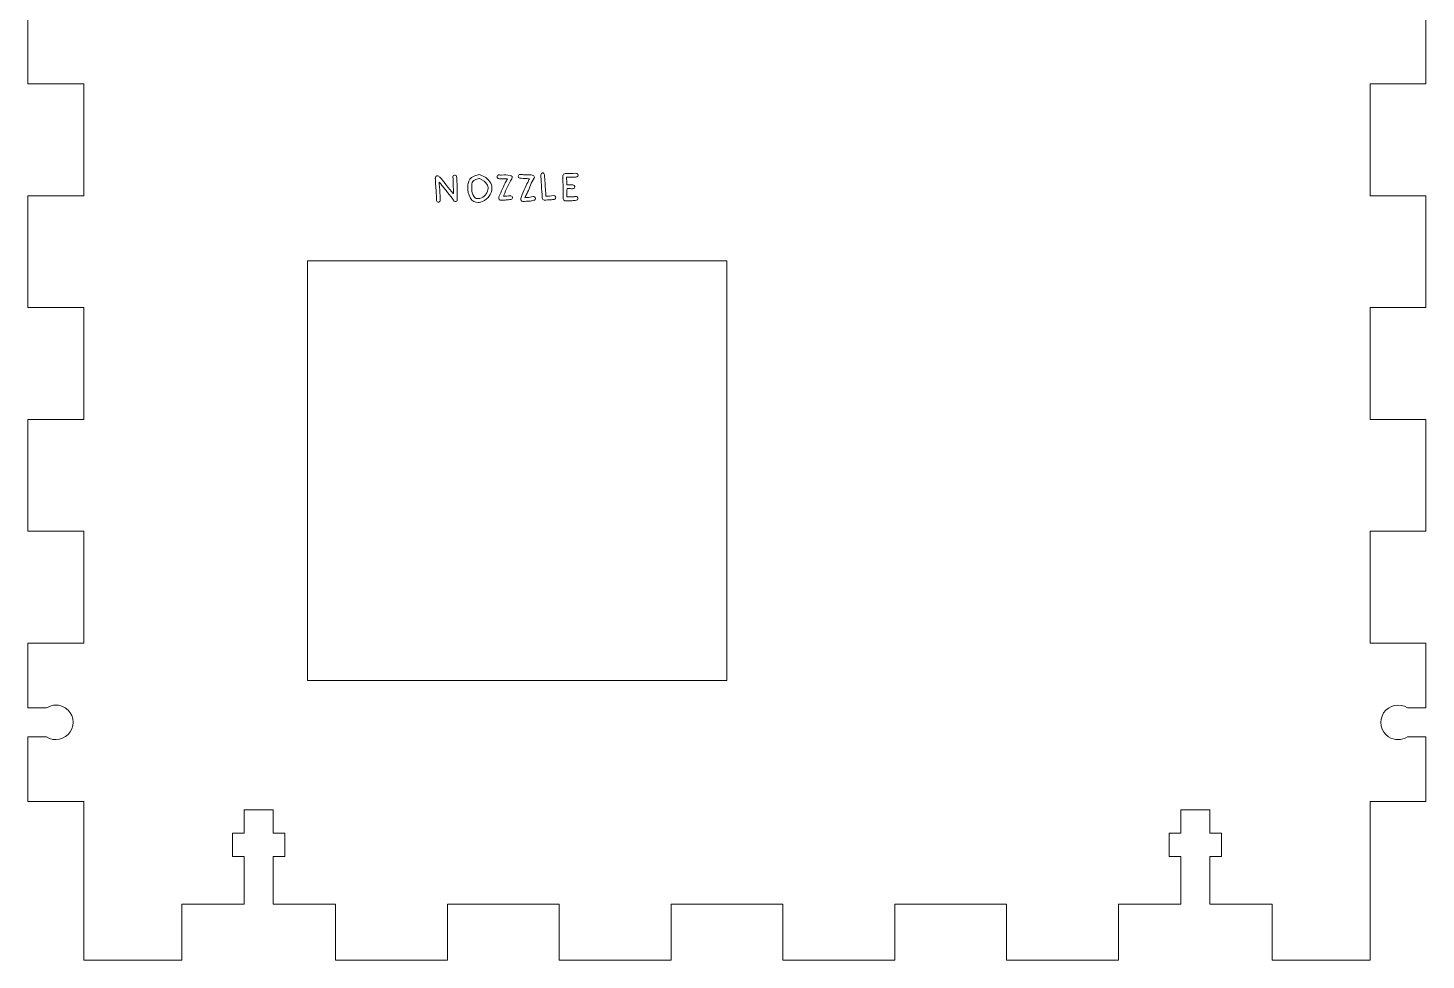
# Model space of a CAD drawing. Header units: inches. Extents: x 30 to 180, y 56 to 256.
# Drawn here: x 30.3 to 180.3, y 56 to 156 of the extents above; entities that cross this region are included whole.
import ezdxf

# ---------------------------------------------------------------- set-up
doc = ezdxf.new("R2010")
doc.units = ezdxf.units.IN
doc.header["$MEASUREMENT"] = 0

# ---------------------------------------------------------------- blocks, each defined once
blk = doc.blocks.new('block 49')
at = {"color": 7, "lineweight": 15, "true_color": 0xffffff}
blk.add_open_spline([(74.64, 139.21), (74.87, 138.91), (75.1, 138.61), (75.34, 138.32)], degree=3, dxfattribs=at)
blk = doc.blocks.new('block 50')
at = {"color": 7, "lineweight": 15, "true_color": 0xffffff}
blk.add_open_spline([(75.34, 138.32), (75.55, 138.05), (75.79, 137.81), (75.95, 137.51)], degree=3, dxfattribs=at)
blk = doc.blocks.new('block 51')
at = {"color": 7, "lineweight": 15, "true_color": 0xffffff}
blk.add_open_spline([(75.95, 137.51), (75.97, 137.47), (76, 137.43), (76.04, 137.41)], degree=3, dxfattribs=at)
blk = doc.blocks.new('block 52')
at = {"color": 7, "lineweight": 15, "true_color": 0xffffff}
blk.add_open_spline([(76.04, 137.41), (76.16, 137.32), (76.31, 137.37), (76.35, 137.52)], degree=3, dxfattribs=at)
blk = doc.blocks.new('block 53')
at = {"color": 7, "lineweight": 15, "true_color": 0xffffff}
blk.add_open_spline([(76.35, 137.52), (76.36, 137.56), (76.37, 137.6), (76.37, 137.65)], degree=3, dxfattribs=at)
blk = doc.blocks.new('block 54')
at = {"color": 7, "lineweight": 15, "true_color": 0xffffff}
blk.add_open_spline([(76.37, 137.65), (76.35, 138.36), (76.34, 139.07), (76.33, 139.78)], degree=3, dxfattribs=at)
blk = doc.blocks.new('block 55')
at = {"color": 7, "lineweight": 15, "true_color": 0xffffff}
blk.add_open_spline([(76.33, 139.78), (76.33, 139.86), (76.32, 139.95), (76.3, 140.03)], degree=3, dxfattribs=at)
blk = doc.blocks.new('block 56')
at = {"color": 7, "lineweight": 15, "true_color": 0xffffff}
blk.add_open_spline([(76.3, 140.03), (76.28, 140.16), (76.17, 140.24), (76.06, 140.21), (75.94, 140.19), (75.87, 140.07), (75.9, 139.94)], degree=3, knots=[0, 0, 0, 0, 1, 1, 1, 2, 2, 2, 2], dxfattribs=at)
blk = doc.blocks.new('block 57')
at = {"color": 7, "lineweight": 15, "true_color": 0xffffff}
blk.add_open_spline([(75.9, 139.94), (75.91, 139.87), (75.92, 139.8), (75.93, 139.73)], degree=3, dxfattribs=at)
blk = doc.blocks.new('block 58')
at = {"color": 7, "lineweight": 15, "true_color": 0xffffff}
blk.add_open_spline([(75.93, 139.73), (75.94, 139.26), (75.94, 138.79), (75.95, 138.32), (75.95, 138.29), (75.95, 138.26), (75.96, 138.23)], degree=3, knots=[0, 0, 0, 0, 1, 1, 1, 2, 2, 2, 2], dxfattribs=at)
blk = doc.blocks.new('block 59')
at = {"color": 7, "lineweight": 15, "true_color": 0xffffff}
blk.add_open_spline([(75.96, 138.23), (75.94, 138.24), (75.93, 138.24), (75.93, 138.24)], degree=3, dxfattribs=at)
blk = doc.blocks.new('block 60')
at = {"color": 7, "lineweight": 15, "true_color": 0xffffff}
blk.add_open_spline([(75.93, 138.24), (75.69, 138.53), (75.45, 138.81), (75.22, 139.1)], degree=3, dxfattribs=at)
blk = doc.blocks.new('block 61')
at = {"color": 7, "lineweight": 15, "true_color": 0xffffff}
blk.add_open_spline([(75.22, 139.1), (75.02, 139.35), (74.83, 139.6), (74.63, 139.84)], degree=3, dxfattribs=at)
blk = doc.blocks.new('block 62')
at = {"color": 7, "lineweight": 15, "true_color": 0xffffff}
blk.add_open_spline([(74.63, 139.84), (74.55, 139.93), (74.46, 140.01), (74.37, 140.08)], degree=3, dxfattribs=at)
blk = doc.blocks.new('block 63')
at = {"color": 7, "lineweight": 15, "true_color": 0xffffff}
blk.add_open_spline([(74.37, 140.08), (74.23, 140.19), (74.06, 140.11), (74.02, 139.94)], degree=3, dxfattribs=at)
blk = doc.blocks.new('block 64')
at = {"color": 7, "lineweight": 15, "true_color": 0xffffff}
blk.add_open_spline([(74.02, 139.94), (74.02, 139.91), (74.01, 139.87), (74.01, 139.84)], degree=3, dxfattribs=at)
blk = doc.blocks.new('block 65')
at = {"color": 7, "lineweight": 15, "true_color": 0xffffff}
blk.add_open_spline([(74.01, 139.84), (74.02, 139.63), (74.01, 139.42), (74.03, 139.21)], degree=3, dxfattribs=at)
blk = doc.blocks.new('block 66')
at = {"color": 7, "lineweight": 15, "true_color": 0xffffff}
blk.add_open_spline([(74.03, 139.21), (74.09, 138.68), (74.13, 138.15), (74.13, 137.62), (74.13, 137.57), (74.13, 137.52), (74.14, 137.47)], degree=3, knots=[0, 0, 0, 0, 1, 1, 1, 2, 2, 2, 2], dxfattribs=at)
blk = doc.blocks.new('block 67')
at = {"color": 7, "lineweight": 15, "true_color": 0xffffff}
blk.add_open_spline([(74.14, 137.47), (74.17, 137.36), (74.26, 137.29), (74.37, 137.3)], degree=3, dxfattribs=at)
blk = doc.blocks.new('block 68')
at = {"color": 7, "lineweight": 15, "true_color": 0xffffff}
blk.add_open_spline([(74.37, 137.3), (74.48, 137.32), (74.55, 137.41), (74.54, 137.53)], degree=3, dxfattribs=at)
blk = doc.blocks.new('block 69')
at = {"color": 7, "lineweight": 15, "true_color": 0xffffff}
blk.add_open_spline([(74.54, 137.53), (74.54, 137.6), (74.53, 137.66), (74.53, 137.73)], degree=3, dxfattribs=at)
blk = doc.blocks.new('block 70')
at = {"color": 7, "lineweight": 15, "true_color": 0xffffff}
blk.add_open_spline([(74.53, 137.73), (74.51, 138.12), (74.49, 138.51), (74.46, 138.9)], degree=3, dxfattribs=at)
blk = doc.blocks.new('block 71')
at = {"color": 7, "lineweight": 15, "true_color": 0xffffff}
blk.add_open_spline([(74.46, 138.9), (74.45, 139.08), (74.43, 139.26), (74.42, 139.44)], degree=3, dxfattribs=at)
blk = doc.blocks.new('block 72')
at = {"color": 7, "lineweight": 15, "true_color": 0xffffff}
blk.add_open_spline([(74.42, 139.44), (74.43, 139.45), (74.43, 139.45), (74.44, 139.45)], degree=3, dxfattribs=at)
blk = doc.blocks.new('block 73')
at = {"color": 7, "lineweight": 15, "true_color": 0xffffff}
blk.add_open_spline([(74.44, 139.45), (74.51, 139.37), (74.58, 139.29), (74.64, 139.21)], degree=3, dxfattribs=at)
blk = doc.blocks.new('block 74')
at = {"color": 7, "lineweight": 15, "true_color": 0xffffff}
blk.add_open_spline([(80.06, 138.59), (80.13, 138.85), (80.08, 139.1), (79.95, 139.33)], degree=3, dxfattribs=at)
blk = doc.blocks.new('block 75')
at = {"color": 7, "lineweight": 15, "true_color": 0xffffff}
blk.add_open_spline([(79.95, 139.33), (79.74, 139.74), (79.4, 140), (78.98, 140.17)], degree=3, dxfattribs=at)
blk = doc.blocks.new('block 76')
at = {"color": 7, "lineweight": 15, "true_color": 0xffffff}
blk.add_open_spline([(78.98, 140.17), (78.87, 140.22), (78.75, 140.28), (78.62, 140.24)], degree=3, dxfattribs=at)
blk = doc.blocks.new('block 77')
at = {"color": 7, "lineweight": 15, "true_color": 0xffffff}
blk.add_open_spline([(78.62, 140.24), (78.45, 140.18), (78.28, 140.14), (78.12, 140.07)], degree=3, dxfattribs=at)
blk = doc.blocks.new('block 78')
at = {"color": 7, "lineweight": 15, "true_color": 0xffffff}
blk.add_open_spline([(78.12, 140.07), (77.78, 139.93), (77.59, 139.66), (77.53, 139.3)], degree=3, dxfattribs=at)
blk = doc.blocks.new('block 79')
at = {"color": 7, "lineweight": 15, "true_color": 0xffffff}
blk.add_open_spline([(77.53, 139.3), (77.51, 139.2), (77.5, 139.1), (77.5, 139)], degree=3, dxfattribs=at)
blk = doc.blocks.new('block 80')
at = {"color": 7, "lineweight": 15, "true_color": 0xffffff}
blk.add_open_spline([(77.5, 139), (77.49, 138.56), (77.55, 138.13), (77.78, 137.74)], degree=3, dxfattribs=at)
blk = doc.blocks.new('block 81')
at = {"color": 7, "lineweight": 15, "true_color": 0xffffff}
blk.add_open_spline([(77.78, 137.74), (77.97, 137.42), (78.24, 137.26), (78.6, 137.27)], degree=3, dxfattribs=at)
blk = doc.blocks.new('block 82')
at = {"color": 7, "lineweight": 15, "true_color": 0xffffff}
blk.add_open_spline([(78.6, 137.27), (78.68, 137.28), (78.76, 137.28), (78.84, 137.3)], degree=3, dxfattribs=at)
blk = doc.blocks.new('block 83')
at = {"color": 7, "lineweight": 15, "true_color": 0xffffff}
blk.add_open_spline([(78.84, 137.3), (79.5, 137.49), (79.89, 137.94), (80.06, 138.59)], degree=3, dxfattribs=at)
blk = doc.blocks.new('block 289')
at = {"color": 7, "lineweight": 15, "true_color": 0xffffff}
blk.add_open_spline([(89.05, 140), (89.1, 140), (89.15, 140), (89.2, 140.02)], degree=3, dxfattribs=at)
blk = doc.blocks.new('block 290')
at = {"color": 7, "lineweight": 15, "true_color": 0xffffff}
blk.add_open_spline([(89.2, 140.02), (89.27, 140.05), (89.32, 140.1), (89.32, 140.19)], degree=3, dxfattribs=at)
blk = doc.blocks.new('block 291')
at = {"color": 7, "lineweight": 15, "true_color": 0xffffff}
blk.add_open_spline([(89.32, 140.19), (89.32, 140.28), (89.28, 140.34), (89.21, 140.37)], degree=3, dxfattribs=at)
blk = doc.blocks.new('block 292')
at = {"color": 7, "lineweight": 15, "true_color": 0xffffff}
blk.add_open_spline([(89.21, 140.37), (89.17, 140.39), (89.12, 140.4), (89.07, 140.4)], degree=3, dxfattribs=at)
blk = doc.blocks.new('block 293')
at = {"color": 7, "lineweight": 15, "true_color": 0xffffff}
blk.add_open_spline([(89.07, 140.4), (88.7, 140.39), (88.33, 140.39), (87.97, 140.38)], degree=3, dxfattribs=at)
blk = doc.blocks.new('block 294')
at = {"color": 7, "lineweight": 15, "true_color": 0xffffff}
blk.add_open_spline([(87.97, 140.38), (87.8, 140.37), (87.7, 140.29), (87.7, 140.12)], degree=3, dxfattribs=at)
blk = doc.blocks.new('block 295')
at = {"color": 7, "lineweight": 15, "true_color": 0xffffff}
blk.add_open_spline([(87.7, 140.12), (87.69, 139.81), (87.7, 139.5), (87.71, 139.18)], degree=3, dxfattribs=at)
blk = doc.blocks.new('block 296')
at = {"color": 7, "lineweight": 15, "true_color": 0xffffff}
blk.add_open_spline([(87.71, 139.18), (87.71, 138.93), (87.72, 138.68), (87.73, 138.42)], degree=3, dxfattribs=at)
blk = doc.blocks.new('block 297')
at = {"color": 7, "lineweight": 15, "true_color": 0xffffff}
blk.add_open_spline([(87.73, 138.42), (87.73, 138.17), (87.73, 137.92), (87.74, 137.67)], degree=3, dxfattribs=at)
blk = doc.blocks.new('block 298')
at = {"color": 7, "lineweight": 15, "true_color": 0xffffff}
blk.add_open_spline([(87.74, 137.67), (87.75, 137.52), (87.84, 137.44), (87.99, 137.45)], degree=3, dxfattribs=at)
blk = doc.blocks.new('block 299')
at = {"color": 7, "lineweight": 15, "true_color": 0xffffff}
blk.add_open_spline([(87.99, 137.45), (88.22, 137.45), (88.45, 137.45), (88.68, 137.46)], degree=3, dxfattribs=at)
blk = doc.blocks.new('block 300')
at = {"color": 7, "lineweight": 15, "true_color": 0xffffff}
blk.add_open_spline([(88.68, 137.46), (88.83, 137.47), (88.98, 137.48), (89.14, 137.5)], degree=3, dxfattribs=at)
blk = doc.blocks.new('block 301')
at = {"color": 7, "lineweight": 15, "true_color": 0xffffff}
blk.add_open_spline([(89.14, 137.5), (89.23, 137.52), (89.29, 137.57), (89.31, 137.66)], degree=3, dxfattribs=at)
blk = doc.blocks.new('block 302')
at = {"color": 7, "lineweight": 15, "true_color": 0xffffff}
blk.add_open_spline([(89.31, 137.66), (89.32, 137.74), (89.3, 137.81), (89.24, 137.86)], degree=3, dxfattribs=at)
blk = doc.blocks.new('block 303')
at = {"color": 7, "lineweight": 15, "true_color": 0xffffff}
blk.add_open_spline([(89.24, 137.86), (89.15, 137.92), (89.05, 137.94), (88.94, 137.91)], degree=3, dxfattribs=at)
blk = doc.blocks.new('block 304')
at = {"color": 7, "lineweight": 15, "true_color": 0xffffff}
blk.add_open_spline([(88.94, 137.91), (88.9, 137.89), (88.85, 137.88), (88.81, 137.88)], degree=3, dxfattribs=at)
blk = doc.blocks.new('block 305')
at = {"color": 7, "lineweight": 15, "true_color": 0xffffff}
blk.add_open_spline([(88.81, 137.88), (88.62, 137.87), (88.43, 137.87), (88.24, 137.86)], degree=3, dxfattribs=at)
blk = doc.blocks.new('block 306')
at = {"color": 7, "lineweight": 15, "true_color": 0xffffff}
blk.add_open_spline([(88.24, 137.86), (88.21, 137.86), (88.17, 137.86), (88.12, 137.87)], degree=3, dxfattribs=at)
blk = doc.blocks.new('block 307')
at = {"color": 7, "lineweight": 15, "true_color": 0xffffff}
blk.add_open_spline([(88.12, 137.87), (88.13, 138.17), (88.13, 138.46), (88.14, 138.77)], degree=3, dxfattribs=at)
blk = doc.blocks.new('block 308')
at = {"color": 7, "lineweight": 15, "true_color": 0xffffff}
blk.add_open_spline([(88.14, 138.77), (88.21, 138.76), (88.28, 138.76), (88.35, 138.76)], degree=3, dxfattribs=at)
blk = doc.blocks.new('block 309')
at = {"color": 7, "lineweight": 15, "true_color": 0xffffff}
blk.add_open_spline([(88.35, 138.76), (88.51, 138.75), (88.67, 138.74), (88.83, 138.76)], degree=3, dxfattribs=at)
blk = doc.blocks.new('block 310')
at = {"color": 7, "lineweight": 15, "true_color": 0xffffff}
blk.add_open_spline([(88.83, 138.76), (88.94, 138.77), (89, 138.88), (88.98, 138.98)], degree=3, dxfattribs=at)
blk = doc.blocks.new('block 311')
at = {"color": 7, "lineweight": 15, "true_color": 0xffffff}
blk.add_open_spline([(88.98, 138.98), (88.96, 139.09), (88.87, 139.15), (88.76, 139.15)], degree=3, dxfattribs=at)
blk = doc.blocks.new('block 312')
at = {"color": 7, "lineweight": 15, "true_color": 0xffffff}
blk.add_open_spline([(88.76, 139.15), (88.55, 139.15), (88.34, 139.16), (88.11, 139.17)], degree=3, dxfattribs=at)
blk = doc.blocks.new('block 313')
at = {"color": 7, "lineweight": 15, "true_color": 0xffffff}
blk.add_open_spline([(88.11, 139.17), (88.11, 139.44), (88.1, 139.71), (88.1, 139.98)], degree=3, dxfattribs=at)
blk = doc.blocks.new('block 314')
at = {"color": 7, "lineweight": 15, "true_color": 0xffffff}
blk.add_open_spline([(88.1, 139.98), (88.42, 139.98), (88.73, 139.99), (89.05, 140)], degree=3, dxfattribs=at)
blk = doc.blocks.new('block 315')
at = {"color": 7, "lineweight": 15, "true_color": 0xffffff}
blk.add_open_spline([(83.77, 139.09), (83.62, 138.77), (83.48, 138.45), (83.33, 138.12)], degree=3, dxfattribs=at)
blk = doc.blocks.new('block 316')
at = {"color": 7, "lineweight": 15, "true_color": 0xffffff}
blk.add_open_spline([(83.33, 138.12), (83.27, 137.98), (83.21, 137.83), (83.18, 137.68)], degree=3, dxfattribs=at)
blk = doc.blocks.new('block 317')
at = {"color": 7, "lineweight": 15, "true_color": 0xffffff}
blk.add_open_spline([(83.18, 137.68), (83.13, 137.51), (83.23, 137.4), (83.4, 137.39)], degree=3, dxfattribs=at)
blk = doc.blocks.new('block 318')
at = {"color": 7, "lineweight": 15, "true_color": 0xffffff}
blk.add_open_spline([(83.4, 137.39), (83.63, 137.39), (83.85, 137.39), (84.08, 137.41)], degree=3, dxfattribs=at)
blk = doc.blocks.new('block 319')
at = {"color": 7, "lineweight": 15, "true_color": 0xffffff}
blk.add_open_spline([(84.08, 137.41), (84.25, 137.42), (84.42, 137.46), (84.59, 137.5)], degree=3, dxfattribs=at)
blk = doc.blocks.new('block 320')
at = {"color": 7, "lineweight": 15, "true_color": 0xffffff}
blk.add_open_spline([(84.59, 137.5), (84.7, 137.52), (84.76, 137.62), (84.75, 137.72)], degree=3, dxfattribs=at)
blk = doc.blocks.new('block 321')
at = {"color": 7, "lineweight": 15, "true_color": 0xffffff}
blk.add_open_spline([(84.75, 137.72), (84.73, 137.84), (84.63, 137.91), (84.51, 137.9)], degree=3, dxfattribs=at)
blk = doc.blocks.new('block 322')
at = {"color": 7, "lineweight": 15, "true_color": 0xffffff}
blk.add_open_spline([(84.51, 137.9), (84.4, 137.88), (84.29, 137.85), (84.19, 137.83)], degree=3, dxfattribs=at)
blk = doc.blocks.new('block 323')
at = {"color": 7, "lineweight": 15, "true_color": 0xffffff}
blk.add_open_spline([(84.19, 137.83), (84.01, 137.81), (83.83, 137.8), (83.62, 137.78)], degree=3, dxfattribs=at)
blk = doc.blocks.new('block 324')
at = {"color": 7, "lineweight": 15, "true_color": 0xffffff}
blk.add_open_spline([(83.62, 137.78), (83.65, 137.85), (83.67, 137.9), (83.69, 137.94)], degree=3, dxfattribs=at)
blk = doc.blocks.new('block 325')
at = {"color": 7, "lineweight": 15, "true_color": 0xffffff}
blk.add_open_spline([(83.69, 137.94), (83.76, 138.08), (83.85, 138.22), (83.91, 138.36)], degree=3, dxfattribs=at)
blk = doc.blocks.new('block 326')
at = {"color": 7, "lineweight": 15, "true_color": 0xffffff}
blk.add_open_spline([(83.91, 138.36), (84.14, 138.87), (84.3, 139.41), (84.6, 139.89)], degree=3, dxfattribs=at)
blk = doc.blocks.new('block 327')
at = {"color": 7, "lineweight": 15, "true_color": 0xffffff}
blk.add_open_spline([(84.6, 139.89), (84.68, 140), (84.62, 140.14), (84.49, 140.18)], degree=3, dxfattribs=at)
blk = doc.blocks.new('block 328')
at = {"color": 7, "lineweight": 15, "true_color": 0xffffff}
blk.add_open_spline([(84.49, 140.18), (84.36, 140.22), (84.23, 140.23), (84.1, 140.24)], degree=3, dxfattribs=at)
blk = doc.blocks.new('block 329')
at = {"color": 7, "lineweight": 15, "true_color": 0xffffff}
blk.add_open_spline([(84.1, 140.24), (83.93, 140.25), (83.76, 140.24), (83.59, 140.24)], degree=3, dxfattribs=at)
blk = doc.blocks.new('block 330')
at = {"color": 7, "lineweight": 15, "true_color": 0xffffff}
blk.add_open_spline([(83.59, 140.24), (83.44, 140.25), (83.28, 140.27), (83.13, 140.27)], degree=3, dxfattribs=at)
blk = doc.blocks.new('block 331')
at = {"color": 7, "lineweight": 15, "true_color": 0xffffff}
blk.add_open_spline([(83.13, 140.27), (83.01, 140.28), (82.92, 140.2), (82.91, 140.1)], degree=3, dxfattribs=at)
blk = doc.blocks.new('block 332')
at = {"color": 7, "lineweight": 15, "true_color": 0xffffff}
blk.add_open_spline([(82.91, 140.1), (82.9, 140), (82.97, 139.91), (83.08, 139.88)], degree=3, dxfattribs=at)
blk = doc.blocks.new('block 333')
at = {"color": 7, "lineweight": 15, "true_color": 0xffffff}
blk.add_open_spline([(83.08, 139.88), (83.13, 139.87), (83.18, 139.86), (83.23, 139.86)], degree=3, dxfattribs=at)
blk = doc.blocks.new('block 334')
at = {"color": 7, "lineweight": 15, "true_color": 0xffffff}
blk.add_open_spline([(83.23, 139.86), (83.52, 139.85), (83.8, 139.83), (84.1, 139.82)], degree=3, dxfattribs=at)
blk = doc.blocks.new('block 335')
at = {"color": 7, "lineweight": 15, "true_color": 0xffffff}
blk.add_open_spline([(84.1, 139.82), (84.09, 139.8), (84.07, 139.77), (84.06, 139.75)], degree=3, dxfattribs=at)
blk = doc.blocks.new('block 336')
at = {"color": 7, "lineweight": 15, "true_color": 0xffffff}
blk.add_open_spline([(84.06, 139.75), (83.97, 139.53), (83.87, 139.31), (83.77, 139.09)], degree=3, dxfattribs=at)
blk = doc.blocks.new('block 362')
at = {"color": 7, "lineweight": 15, "true_color": 0xffffff}
blk.add_open_spline([(85.72, 140.24), (85.71, 140.36), (85.63, 140.45), (85.52, 140.45)], degree=3, dxfattribs=at)
blk = doc.blocks.new('block 363')
at = {"color": 7, "lineweight": 15, "true_color": 0xffffff}
blk.add_open_spline([(85.52, 140.45), (85.42, 140.45), (85.34, 140.37), (85.33, 140.25)], degree=3, dxfattribs=at)
blk = doc.blocks.new('block 364')
at = {"color": 7, "lineweight": 15, "true_color": 0xffffff}
blk.add_open_spline([(85.33, 140.25), (85.32, 140.22), (85.32, 140.19), (85.32, 140.16)], degree=3, dxfattribs=at)
blk = doc.blocks.new('block 365')
at = {"color": 7, "lineweight": 15, "true_color": 0xffffff}
blk.add_open_spline([(85.32, 140.16), (85.34, 139.93), (85.36, 139.71), (85.37, 139.48)], degree=3, dxfattribs=at)
blk = doc.blocks.new('block 366')
at = {"color": 7, "lineweight": 15, "true_color": 0xffffff}
blk.add_open_spline([(85.37, 139.48), (85.4, 139.03), (85.43, 138.57), (85.46, 138.12)], degree=3, dxfattribs=at)
blk = doc.blocks.new('block 367')
at = {"color": 7, "lineweight": 15, "true_color": 0xffffff}
blk.add_open_spline([(85.46, 138.12), (85.47, 137.99), (85.47, 137.86), (85.47, 137.74)], degree=3, dxfattribs=at)
blk = doc.blocks.new('block 368')
at = {"color": 7, "lineweight": 15, "true_color": 0xffffff}
blk.add_open_spline([(85.47, 137.74), (85.48, 137.61), (85.58, 137.52), (85.7, 137.53)], degree=3, dxfattribs=at)
blk = doc.blocks.new('block 369')
at = {"color": 7, "lineweight": 15, "true_color": 0xffffff}
blk.add_open_spline([(85.7, 137.53), (85.92, 137.53), (86.15, 137.54), (86.37, 137.55)], degree=3, dxfattribs=at)
blk = doc.blocks.new('block 370')
at = {"color": 7, "lineweight": 15, "true_color": 0xffffff}
blk.add_open_spline([(86.37, 137.55), (86.5, 137.56), (86.63, 137.58), (86.76, 137.6)], degree=3, dxfattribs=at)
blk = doc.blocks.new('block 371')
at = {"color": 7, "lineweight": 15, "true_color": 0xffffff}
blk.add_open_spline([(86.76, 137.6), (86.89, 137.63), (86.95, 137.74), (86.92, 137.86)], degree=3, dxfattribs=at)
blk = doc.blocks.new('block 372')
at = {"color": 7, "lineweight": 15, "true_color": 0xffffff}
blk.add_open_spline([(86.92, 137.86), (86.9, 137.97), (86.79, 138.01), (86.65, 138)], degree=3, dxfattribs=at)
blk = doc.blocks.new('block 373')
at = {"color": 7, "lineweight": 15, "true_color": 0xffffff}
blk.add_open_spline([(86.65, 138), (86.4, 137.97), (86.14, 137.95), (85.88, 137.93)], degree=3, dxfattribs=at)
blk = doc.blocks.new('block 374')
at = {"color": 7, "lineweight": 15, "true_color": 0xffffff}
blk.add_open_spline([(85.88, 137.93), (85.87, 138.14), (85.85, 138.31), (85.84, 138.49)], degree=3, dxfattribs=at)
blk = doc.blocks.new('block 375')
at = {"color": 7, "lineweight": 15, "true_color": 0xffffff}
blk.add_open_spline([(85.84, 138.49), (85.8, 139.08), (85.76, 139.66), (85.72, 140.24)], degree=3, dxfattribs=at)
blk = doc.blocks.new('block 376')
at = {"color": 7, "lineweight": 15, "true_color": 0xffffff}
blk.add_open_spline([(82.21, 139.81), (82.32, 140), (82.24, 140.16), (82.03, 140.18)], degree=3, dxfattribs=at)
blk = doc.blocks.new('block 377')
at = {"color": 7, "lineweight": 15, "true_color": 0xffffff}
blk.add_open_spline([(82.03, 140.18), (81.72, 140.21), (81.42, 140.24), (81.12, 140.21)], degree=3, dxfattribs=at)
blk = doc.blocks.new('block 378')
at = {"color": 7, "lineweight": 15, "true_color": 0xffffff}
blk.add_open_spline([(81.12, 140.21), (81.04, 140.2), (80.97, 140.22), (80.89, 140.23)], degree=3, dxfattribs=at)
blk = doc.blocks.new('block 379')
at = {"color": 7, "lineweight": 15, "true_color": 0xffffff}
blk.add_open_spline([(80.89, 140.23), (80.77, 140.25), (80.68, 140.2), (80.65, 140.1)], degree=3, dxfattribs=at)
blk = doc.blocks.new('block 380')
at = {"color": 7, "lineweight": 15, "true_color": 0xffffff}
blk.add_open_spline([(80.65, 140.1), (80.62, 140), (80.66, 139.89), (80.77, 139.85)], degree=3, dxfattribs=at)
blk = doc.blocks.new('block 381')
at = {"color": 7, "lineweight": 15, "true_color": 0xffffff}
blk.add_open_spline([(80.77, 139.85), (80.84, 139.82), (80.93, 139.81), (81.01, 139.81)], degree=3, dxfattribs=at)
blk = doc.blocks.new('block 382')
at = {"color": 7, "lineweight": 15, "true_color": 0xffffff}
blk.add_open_spline([(81.01, 139.81), (81.2, 139.8), (81.39, 139.81), (81.59, 139.81)], degree=3, dxfattribs=at)
blk = doc.blocks.new('block 383')
at = {"color": 7, "lineweight": 15, "true_color": 0xffffff}
blk.add_open_spline([(81.59, 139.81), (81.63, 139.82), (81.68, 139.81), (81.74, 139.8)], degree=3, dxfattribs=at)
blk = doc.blocks.new('block 384')
at = {"color": 7, "lineweight": 15, "true_color": 0xffffff}
blk.add_open_spline([(81.74, 139.8), (81.7, 139.73), (81.66, 139.66), (81.63, 139.6)], degree=3, dxfattribs=at)
blk = doc.blocks.new('block 385')
at = {"color": 7, "lineweight": 15, "true_color": 0xffffff}
blk.add_open_spline([(81.63, 139.6), (81.31, 139.05), (81.1, 138.45), (80.84, 137.87)], degree=3, dxfattribs=at)
blk = doc.blocks.new('block 386')
at = {"color": 7, "lineweight": 15, "true_color": 0xffffff}
blk.add_open_spline([(80.84, 137.87), (80.8, 137.78), (80.8, 137.69), (80.87, 137.6)], degree=3, dxfattribs=at)
blk = doc.blocks.new('block 387')
at = {"color": 7, "lineweight": 15, "true_color": 0xffffff}
blk.add_open_spline([(80.87, 137.6), (80.93, 137.52), (81.03, 137.52), (81.13, 137.52)], degree=3, dxfattribs=at)
blk = doc.blocks.new('block 388')
at = {"color": 7, "lineweight": 15, "true_color": 0xffffff}
blk.add_open_spline([(81.13, 137.52), (81.29, 137.53), (81.45, 137.53), (81.61, 137.54)], degree=3, dxfattribs=at)
blk = doc.blocks.new('block 389')
at = {"color": 7, "lineweight": 15, "true_color": 0xffffff}
blk.add_open_spline([(81.61, 137.54), (81.78, 137.55), (81.95, 137.56), (82.12, 137.59)], degree=3, dxfattribs=at)
blk = doc.blocks.new('block 390')
at = {"color": 7, "lineweight": 15, "true_color": 0xffffff}
blk.add_open_spline([(82.12, 137.59), (82.25, 137.61), (82.31, 137.73), (82.28, 137.84)], degree=3, dxfattribs=at)
blk = doc.blocks.new('block 391')
at = {"color": 7, "lineweight": 15, "true_color": 0xffffff}
blk.add_open_spline([(82.28, 137.84), (82.25, 137.95), (82.14, 138), (82.01, 137.98)], degree=3, dxfattribs=at)
blk = doc.blocks.new('block 392')
at = {"color": 7, "lineweight": 15, "true_color": 0xffffff}
blk.add_open_spline([(82.01, 137.98), (81.8, 137.96), (81.58, 137.95), (81.33, 137.93)], degree=3, dxfattribs=at)
blk = doc.blocks.new('block 393')
at = {"color": 7, "lineweight": 15, "true_color": 0xffffff}
blk.add_open_spline([(81.33, 137.93), (81.35, 138), (81.36, 138.02), (81.37, 138.05)], degree=3, dxfattribs=at)
blk = doc.blocks.new('block 394')
at = {"color": 7, "lineweight": 15, "true_color": 0xffffff}
blk.add_open_spline([(81.37, 138.05), (81.59, 138.67), (81.89, 139.24), (82.21, 139.81)], degree=3, dxfattribs=at)
blk = doc.blocks.new('block 412')
at = {"color": 7, "lineweight": 15, "true_color": 0xffffff}
blk.add_open_spline([(78.13, 137.94), (78.23, 137.77), (78.37, 137.66), (78.59, 137.68)], degree=3, dxfattribs=at)
blk = doc.blocks.new('block 413')
at = {"color": 7, "lineweight": 15, "true_color": 0xffffff}
blk.add_open_spline([(78.59, 137.68), (78.65, 137.69), (78.72, 137.69), (78.79, 137.71)], degree=3, dxfattribs=at)
blk = doc.blocks.new('block 414')
at = {"color": 7, "lineweight": 15, "true_color": 0xffffff}
blk.add_open_spline([(78.79, 137.71), (79.26, 137.85), (79.53, 138.18), (79.66, 138.64)], degree=3, dxfattribs=at)
blk = doc.blocks.new('block 415')
at = {"color": 7, "lineweight": 15, "true_color": 0xffffff}
blk.add_open_spline([(79.66, 138.64), (79.71, 138.8), (79.69, 138.97), (79.6, 139.13)], degree=3, dxfattribs=at)
blk = doc.blocks.new('block 416')
at = {"color": 7, "lineweight": 15, "true_color": 0xffffff}
blk.add_open_spline([(79.6, 139.13), (79.42, 139.49), (79.11, 139.69), (78.75, 139.83)], degree=3, dxfattribs=at)
blk = doc.blocks.new('block 417')
at = {"color": 7, "lineweight": 15, "true_color": 0xffffff}
blk.add_open_spline([(78.75, 139.83), (78.73, 139.84), (78.69, 139.84), (78.67, 139.83)], degree=3, dxfattribs=at)
blk = doc.blocks.new('block 418')
at = {"color": 7, "lineweight": 15, "true_color": 0xffffff}
blk.add_open_spline([(78.67, 139.83), (78.53, 139.79), (78.4, 139.74), (78.27, 139.69)], degree=3, dxfattribs=at)
blk = doc.blocks.new('block 419')
at = {"color": 7, "lineweight": 15, "true_color": 0xffffff}
blk.add_open_spline([(78.27, 139.69), (78.08, 139.61), (77.96, 139.47), (77.94, 139.27)], degree=3, dxfattribs=at)
blk = doc.blocks.new('block 420')
at = {"color": 7, "lineweight": 15, "true_color": 0xffffff}
blk.add_open_spline([(77.94, 139.27), (77.91, 139.07), (77.91, 138.87), (77.91, 138.67)], degree=3, dxfattribs=at)
blk = doc.blocks.new('block 421')
at = {"color": 7, "lineweight": 15, "true_color": 0xffffff}
blk.add_open_spline([(77.91, 138.67), (77.92, 138.41), (78, 138.17), (78.13, 137.94)], degree=3, dxfattribs=at)
blk = doc.blocks.new('block 454')
at = {"color": 7, "lineweight": 15, "true_color": 0xffffff}
blk.add_lwpolyline([(60.3, 85.99), (105.3, 85.99)], dxfattribs=at)
blk = doc.blocks.new('block 455')
at = {"color": 7, "lineweight": 15, "true_color": 0xffffff}
blk.add_lwpolyline([(105.3, 85.99), (105.3, 130.99)], dxfattribs=at)
blk = doc.blocks.new('block 456')
at = {"color": 7, "lineweight": 15, "true_color": 0xffffff}
blk.add_lwpolyline([(105.3, 130.99), (60.3, 130.99)], dxfattribs=at)
blk = doc.blocks.new('block 457')
at = {"color": 7, "lineweight": 15, "true_color": 0xffffff}
blk.add_lwpolyline([(60.3, 130.99), (60.3, 85.99)], dxfattribs=at)
blk = doc.blocks.new('block 471')
at = {"color": 7, "lineweight": 15, "true_color": 0xffffff}
blk.add_lwpolyline([(180.3, 161.99), (180.3, 149.99)], dxfattribs=at)
blk = doc.blocks.new('block 472')
at = {"color": 7, "lineweight": 15, "true_color": 0xffffff}
blk.add_lwpolyline([(180.3, 149.99), (174.3, 149.99)], dxfattribs=at)
blk = doc.blocks.new('block 473')
at = {"color": 7, "lineweight": 15, "true_color": 0xffffff}
blk.add_lwpolyline([(174.3, 149.99), (174.3, 137.99)], dxfattribs=at)
blk = doc.blocks.new('block 474')
at = {"color": 7, "lineweight": 15, "true_color": 0xffffff}
blk.add_lwpolyline([(174.3, 137.99), (180.3, 137.99)], dxfattribs=at)
blk = doc.blocks.new('block 475')
at = {"color": 7, "lineweight": 15, "true_color": 0xffffff}
blk.add_lwpolyline([(180.3, 137.99), (180.3, 125.99)], dxfattribs=at)
blk = doc.blocks.new('block 476')
at = {"color": 7, "lineweight": 15, "true_color": 0xffffff}
blk.add_lwpolyline([(180.3, 125.99), (174.3, 125.99)], dxfattribs=at)
blk = doc.blocks.new('block 477')
at = {"color": 7, "lineweight": 15, "true_color": 0xffffff}
blk.add_lwpolyline([(174.3, 125.99), (174.3, 113.99)], dxfattribs=at)
blk = doc.blocks.new('block 478')
at = {"color": 7, "lineweight": 15, "true_color": 0xffffff}
blk.add_lwpolyline([(174.3, 113.99), (180.3, 113.99)], dxfattribs=at)
blk = doc.blocks.new('block 479')
at = {"color": 7, "lineweight": 15, "true_color": 0xffffff}
blk.add_lwpolyline([(180.3, 113.99), (180.3, 101.99)], dxfattribs=at)
blk = doc.blocks.new('block 480')
at = {"color": 7, "lineweight": 15, "true_color": 0xffffff}
blk.add_lwpolyline([(180.3, 101.99), (174.3, 101.99)], dxfattribs=at)
blk = doc.blocks.new('block 481')
at = {"color": 7, "lineweight": 15, "true_color": 0xffffff}
blk.add_lwpolyline([(174.3, 101.99), (174.3, 89.99)], dxfattribs=at)
blk = doc.blocks.new('block 482')
at = {"color": 7, "lineweight": 15, "true_color": 0xffffff}
blk.add_lwpolyline([(174.3, 89.99), (180.3, 89.99)], dxfattribs=at)
blk = doc.blocks.new('block 483')
at = {"color": 7, "lineweight": 15, "true_color": 0xffffff}
blk.add_lwpolyline([(180.3, 89.99), (180.3, 83.04)], dxfattribs=at)
blk = doc.blocks.new('block 484')
at = {"color": 7, "lineweight": 15, "true_color": 0xffffff}
blk.add_lwpolyline([(178.31, 83.04), (180.3, 83.04)], dxfattribs=at)
blk = doc.blocks.new('block 485')
at = {"color": 7, "lineweight": 15, "true_color": 0xffffff}
blk.add_lwpolyline([(178.31, 79.94), (180.3, 79.94)], dxfattribs=at)
blk = doc.blocks.new('block 486')
at = {"color": 7, "lineweight": 15, "true_color": 0xffffff}
blk.add_lwpolyline([(180.3, 79.94), (180.3, 72.99)], dxfattribs=at)
blk = doc.blocks.new('block 487')
at = {"color": 7, "lineweight": 15, "true_color": 0xffffff}
blk.add_lwpolyline([(180.3, 72.99), (174.3, 72.99)], dxfattribs=at)
blk = doc.blocks.new('block 488')
at = {"color": 7, "lineweight": 15, "true_color": 0xffffff}
blk.add_lwpolyline([(174.3, 72.99), (174.3, 55.99)], dxfattribs=at)
blk = doc.blocks.new('block 489')
at = {"color": 7, "lineweight": 15, "true_color": 0xffffff}
blk.add_lwpolyline([(174.3, 55.99), (163.8, 55.99)], dxfattribs=at)
blk = doc.blocks.new('block 490')
at = {"color": 7, "lineweight": 15, "true_color": 0xffffff}
blk.add_lwpolyline([(163.8, 55.99), (163.8, 61.99)], dxfattribs=at)
blk = doc.blocks.new('block 491')
at = {"color": 7, "lineweight": 15, "true_color": 0xffffff}
blk.add_lwpolyline([(163.8, 61.99), (157.1, 61.99)], dxfattribs=at)
blk = doc.blocks.new('block 492')
at = {"color": 7, "lineweight": 15, "true_color": 0xffffff}
blk.add_lwpolyline([(157.1, 61.99), (157.1, 67.09)], dxfattribs=at)
blk = doc.blocks.new('block 493')
at = {"color": 7, "lineweight": 15, "true_color": 0xffffff}
blk.add_lwpolyline([(157.1, 67.09), (158.35, 67.09)], dxfattribs=at)
blk = doc.blocks.new('block 494')
at = {"color": 7, "lineweight": 15, "true_color": 0xffffff}
blk.add_lwpolyline([(158.35, 67.09), (158.35, 69.59)], dxfattribs=at)
blk = doc.blocks.new('block 495')
at = {"color": 7, "lineweight": 15, "true_color": 0xffffff}
blk.add_lwpolyline([(158.35, 69.59), (157.1, 69.59)], dxfattribs=at)
blk = doc.blocks.new('block 496')
at = {"color": 7, "lineweight": 15, "true_color": 0xffffff}
blk.add_lwpolyline([(157.1, 69.59), (157.1, 72.09)], dxfattribs=at)
blk = doc.blocks.new('block 497')
at = {"color": 7, "lineweight": 15, "true_color": 0xffffff}
blk.add_lwpolyline([(157.1, 72.09), (154, 72.09)], dxfattribs=at)
blk = doc.blocks.new('block 498')
at = {"color": 7, "lineweight": 15, "true_color": 0xffffff}
blk.add_lwpolyline([(154, 72.09), (154, 69.59)], dxfattribs=at)
blk = doc.blocks.new('block 499')
at = {"color": 7, "lineweight": 15, "true_color": 0xffffff}
blk.add_lwpolyline([(154, 69.59), (152.75, 69.59)], dxfattribs=at)
blk = doc.blocks.new('block 500')
at = {"color": 7, "lineweight": 15, "true_color": 0xffffff}
blk.add_lwpolyline([(152.75, 69.59), (152.75, 67.09)], dxfattribs=at)
blk = doc.blocks.new('block 501')
at = {"color": 7, "lineweight": 15, "true_color": 0xffffff}
blk.add_lwpolyline([(152.75, 67.09), (154, 67.09)], dxfattribs=at)
blk = doc.blocks.new('block 502')
at = {"color": 7, "lineweight": 15, "true_color": 0xffffff}
blk.add_lwpolyline([(154, 67.09), (154, 61.99)], dxfattribs=at)
blk = doc.blocks.new('block 503')
at = {"color": 7, "lineweight": 15, "true_color": 0xffffff}
blk.add_lwpolyline([(154, 61.99), (147.3, 61.99)], dxfattribs=at)
blk = doc.blocks.new('block 504')
at = {"color": 7, "lineweight": 15, "true_color": 0xffffff}
blk.add_lwpolyline([(147.3, 61.99), (147.3, 55.99)], dxfattribs=at)
blk = doc.blocks.new('block 505')
at = {"color": 7, "lineweight": 15, "true_color": 0xffffff}
blk.add_lwpolyline([(147.3, 55.99), (135.3, 55.99)], dxfattribs=at)
blk = doc.blocks.new('block 506')
at = {"color": 7, "lineweight": 15, "true_color": 0xffffff}
blk.add_lwpolyline([(135.3, 55.99), (135.3, 61.99)], dxfattribs=at)
blk = doc.blocks.new('block 507')
at = {"color": 7, "lineweight": 15, "true_color": 0xffffff}
blk.add_lwpolyline([(135.3, 61.99), (123.3, 61.99)], dxfattribs=at)
blk = doc.blocks.new('block 508')
at = {"color": 7, "lineweight": 15, "true_color": 0xffffff}
blk.add_lwpolyline([(123.3, 61.99), (123.3, 55.99)], dxfattribs=at)
blk = doc.blocks.new('block 509')
at = {"color": 7, "lineweight": 15, "true_color": 0xffffff}
blk.add_lwpolyline([(123.3, 55.99), (111.3, 55.99)], dxfattribs=at)
blk = doc.blocks.new('block 510')
at = {"color": 7, "lineweight": 15, "true_color": 0xffffff}
blk.add_lwpolyline([(111.3, 55.99), (111.3, 61.99)], dxfattribs=at)
blk = doc.blocks.new('block 511')
at = {"color": 7, "lineweight": 15, "true_color": 0xffffff}
blk.add_lwpolyline([(111.3, 61.99), (99.3, 61.99)], dxfattribs=at)
blk = doc.blocks.new('block 512')
at = {"color": 7, "lineweight": 15, "true_color": 0xffffff}
blk.add_lwpolyline([(99.3, 61.99), (99.3, 55.99)], dxfattribs=at)
blk = doc.blocks.new('block 513')
at = {"color": 7, "lineweight": 15, "true_color": 0xffffff}
blk.add_lwpolyline([(99.3, 55.99), (87.3, 55.99)], dxfattribs=at)
blk = doc.blocks.new('block 514')
at = {"color": 7, "lineweight": 15, "true_color": 0xffffff}
blk.add_lwpolyline([(87.3, 55.99), (87.3, 61.99)], dxfattribs=at)
blk = doc.blocks.new('block 515')
at = {"color": 7, "lineweight": 15, "true_color": 0xffffff}
blk.add_lwpolyline([(87.3, 61.99), (75.3, 61.99)], dxfattribs=at)
blk = doc.blocks.new('block 516')
at = {"color": 7, "lineweight": 15, "true_color": 0xffffff}
blk.add_lwpolyline([(75.3, 61.99), (75.3, 55.99)], dxfattribs=at)
blk = doc.blocks.new('block 517')
at = {"color": 7, "lineweight": 15, "true_color": 0xffffff}
blk.add_lwpolyline([(75.3, 55.99), (63.3, 55.99)], dxfattribs=at)
blk = doc.blocks.new('block 518')
at = {"color": 7, "lineweight": 15, "true_color": 0xffffff}
blk.add_lwpolyline([(63.3, 55.99), (63.3, 61.99)], dxfattribs=at)
blk = doc.blocks.new('block 519')
at = {"color": 7, "lineweight": 15, "true_color": 0xffffff}
blk.add_lwpolyline([(63.3, 61.99), (56.6, 61.99)], dxfattribs=at)
blk = doc.blocks.new('block 520')
at = {"color": 7, "lineweight": 15, "true_color": 0xffffff}
blk.add_lwpolyline([(56.6, 61.99), (56.6, 67.09)], dxfattribs=at)
blk = doc.blocks.new('block 521')
at = {"color": 7, "lineweight": 15, "true_color": 0xffffff}
blk.add_lwpolyline([(56.6, 67.09), (57.85, 67.09)], dxfattribs=at)
blk = doc.blocks.new('block 522')
at = {"color": 7, "lineweight": 15, "true_color": 0xffffff}
blk.add_lwpolyline([(57.85, 67.09), (57.85, 69.59)], dxfattribs=at)
blk = doc.blocks.new('block 523')
at = {"color": 7, "lineweight": 15, "true_color": 0xffffff}
blk.add_lwpolyline([(57.85, 69.59), (56.6, 69.59)], dxfattribs=at)
blk = doc.blocks.new('block 524')
at = {"color": 7, "lineweight": 15, "true_color": 0xffffff}
blk.add_lwpolyline([(56.6, 69.59), (56.6, 72.09)], dxfattribs=at)
blk = doc.blocks.new('block 525')
at = {"color": 7, "lineweight": 15, "true_color": 0xffffff}
blk.add_lwpolyline([(56.6, 72.09), (53.5, 72.09)], dxfattribs=at)
blk = doc.blocks.new('block 526')
at = {"color": 7, "lineweight": 15, "true_color": 0xffffff}
blk.add_lwpolyline([(53.5, 72.09), (53.5, 69.59)], dxfattribs=at)
blk = doc.blocks.new('block 527')
at = {"color": 7, "lineweight": 15, "true_color": 0xffffff}
blk.add_lwpolyline([(53.5, 69.59), (52.25, 69.59)], dxfattribs=at)
blk = doc.blocks.new('block 528')
at = {"color": 7, "lineweight": 15, "true_color": 0xffffff}
blk.add_lwpolyline([(52.25, 69.59), (52.25, 67.09)], dxfattribs=at)
blk = doc.blocks.new('block 529')
at = {"color": 7, "lineweight": 15, "true_color": 0xffffff}
blk.add_lwpolyline([(52.25, 67.09), (53.5, 67.09)], dxfattribs=at)
blk = doc.blocks.new('block 530')
at = {"color": 7, "lineweight": 15, "true_color": 0xffffff}
blk.add_lwpolyline([(53.5, 67.09), (53.5, 61.99)], dxfattribs=at)
blk = doc.blocks.new('block 531')
at = {"color": 7, "lineweight": 15, "true_color": 0xffffff}
blk.add_lwpolyline([(53.5, 61.99), (46.8, 61.99)], dxfattribs=at)
blk = doc.blocks.new('block 532')
at = {"color": 7, "lineweight": 15, "true_color": 0xffffff}
blk.add_lwpolyline([(46.8, 61.99), (46.8, 55.99)], dxfattribs=at)
blk = doc.blocks.new('block 533')
at = {"color": 7, "lineweight": 15, "true_color": 0xffffff}
blk.add_lwpolyline([(46.8, 55.99), (36.3, 55.99)], dxfattribs=at)
blk = doc.blocks.new('block 534')
at = {"color": 7, "lineweight": 15, "true_color": 0xffffff}
blk.add_lwpolyline([(36.3, 55.99), (36.3, 72.99)], dxfattribs=at)
blk = doc.blocks.new('block 535')
at = {"color": 7, "lineweight": 15, "true_color": 0xffffff}
blk.add_lwpolyline([(36.3, 72.99), (30.3, 72.99)], dxfattribs=at)
blk = doc.blocks.new('block 536')
at = {"color": 7, "lineweight": 15, "true_color": 0xffffff}
blk.add_lwpolyline([(30.3, 72.99), (30.3, 79.94)], dxfattribs=at)
blk = doc.blocks.new('block 537')
at = {"color": 7, "lineweight": 15, "true_color": 0xffffff}
blk.add_lwpolyline([(30.3, 79.94), (32.29, 79.94)], dxfattribs=at)
blk = doc.blocks.new('block 538')
at = {"color": 7, "lineweight": 15, "true_color": 0xffffff}
blk.add_lwpolyline([(30.3, 83.04), (32.29, 83.04)], dxfattribs=at)
blk = doc.blocks.new('block 539')
at = {"color": 7, "lineweight": 15, "true_color": 0xffffff}
blk.add_lwpolyline([(30.3, 83.04), (30.3, 89.99)], dxfattribs=at)
blk = doc.blocks.new('block 540')
at = {"color": 7, "lineweight": 15, "true_color": 0xffffff}
blk.add_lwpolyline([(30.3, 89.99), (36.3, 89.99)], dxfattribs=at)
blk = doc.blocks.new('block 541')
at = {"color": 7, "lineweight": 15, "true_color": 0xffffff}
blk.add_lwpolyline([(36.3, 89.99), (36.3, 101.99)], dxfattribs=at)
blk = doc.blocks.new('block 542')
at = {"color": 7, "lineweight": 15, "true_color": 0xffffff}
blk.add_lwpolyline([(36.3, 101.99), (30.3, 101.99)], dxfattribs=at)
blk = doc.blocks.new('block 543')
at = {"color": 7, "lineweight": 15, "true_color": 0xffffff}
blk.add_lwpolyline([(30.3, 101.99), (30.3, 113.99)], dxfattribs=at)
blk = doc.blocks.new('block 544')
at = {"color": 7, "lineweight": 15, "true_color": 0xffffff}
blk.add_lwpolyline([(30.3, 113.99), (36.3, 113.99)], dxfattribs=at)
blk = doc.blocks.new('block 545')
at = {"color": 7, "lineweight": 15, "true_color": 0xffffff}
blk.add_lwpolyline([(36.3, 113.99), (36.3, 125.99)], dxfattribs=at)
blk = doc.blocks.new('block 546')
at = {"color": 7, "lineweight": 15, "true_color": 0xffffff}
blk.add_lwpolyline([(36.3, 125.99), (30.3, 125.99)], dxfattribs=at)
blk = doc.blocks.new('block 547')
at = {"color": 7, "lineweight": 15, "true_color": 0xffffff}
blk.add_lwpolyline([(30.3, 125.99), (30.3, 137.99)], dxfattribs=at)
blk = doc.blocks.new('block 548')
at = {"color": 7, "lineweight": 15, "true_color": 0xffffff}
blk.add_lwpolyline([(30.3, 137.99), (36.3, 137.99)], dxfattribs=at)
blk = doc.blocks.new('block 549')
at = {"color": 7, "lineweight": 15, "true_color": 0xffffff}
blk.add_lwpolyline([(36.3, 137.99), (36.3, 149.99)], dxfattribs=at)
blk = doc.blocks.new('block 550')
at = {"color": 7, "lineweight": 15, "true_color": 0xffffff}
blk.add_lwpolyline([(36.3, 149.99), (30.3, 149.99)], dxfattribs=at)
blk = doc.blocks.new('block 551')
at = {"color": 7, "lineweight": 15, "true_color": 0xffffff}
blk.add_lwpolyline([(30.3, 149.99), (30.3, 161.99)], dxfattribs=at)
blk = doc.blocks.new('block 619')
at = {"color": 7, "lineweight": 15, "true_color": 0xffffff}
blk.add_open_spline([(178.31, 83.04), (177.46, 83.6), (176.31, 83.36), (175.75, 82.5), (175.2, 81.65), (175.44, 80.5), (176.29, 79.94), (176.91, 79.54), (177.7, 79.54), (178.31, 79.94)], degree=3, knots=[0, 0, 0, 0, 1, 1, 1, 2, 2, 2, 3, 3, 3, 3], dxfattribs=at)
blk = doc.blocks.new('block 620')
at = {"color": 7, "lineweight": 15, "true_color": 0xffffff}
blk.add_open_spline([(32.29, 79.94), (33.15, 79.38), (34.3, 79.63), (34.85, 80.48), (35.41, 81.34), (35.17, 82.48), (34.31, 83.04), (33.7, 83.44), (32.91, 83.44), (32.29, 83.04)], degree=3, knots=[0, 0, 0, 0, 1, 1, 1, 2, 2, 2, 3, 3, 3, 3], dxfattribs=at)

msp = doc.modelspace()

# ---------------------------------------------------------------- block references
for name in ['block 551', 'block 471', 'block 550', 'block 549', 'block 472', 'block 473', 'block 64', 'block 65', 'block 63', 'block 62', 'block 61', 'block 56', 'block 57', 'block 58', 'block 55', 'block 54', 'block 78', 'block 419', 'block 77', 'block 418', 'block 76', 'block 417', 'block 416', 'block 75', 'block 380', 'block 379', 'block 381', 'block 385', 'block 378', 'block 382', 'block 377', 'block 394', 'block 383', 'block 384', 'block 376', 'block 332', 'block 331', 'block 333', 'block 330', 'block 334', 'block 329', 'block 336', 'block 326', 'block 335', 'block 328', 'block 327', 'block 364', 'block 365', 'block 363', 'block 362', 'block 375', 'block 295', 'block 294', 'block 293', 'block 314', 'block 313', 'block 289', 'block 292', 'block 290', 'block 291', 'block 66', 'block 72', 'block 71', 'block 73', 'block 70', 'block 49', 'block 60', 'block 50', 'block 59', 'block 80', 'block 79', 'block 420', 'block 421', 'block 414', 'block 83', 'block 415', 'block 74', 'block 393', 'block 316', 'block 315', 'block 325', 'block 366', 'block 367', 'block 374', 'block 372', 'block 296', 'block 297', 'block 312', 'block 307', 'block 308', 'block 309', 'block 311', 'block 310', 'block 547', 'block 548', 'block 67', 'block 68', 'block 69', 'block 51', 'block 52', 'block 53', 'block 81', 'block 412', 'block 413', 'block 82', 'block 386', 'block 387', 'block 388', 'block 392', 'block 389', 'block 391', 'block 390', 'block 317', 'block 318', 'block 324', 'block 323', 'block 319', 'block 322', 'block 321', 'block 320', 'block 368', 'block 369', 'block 373', 'block 370', 'block 371', 'block 298', 'block 299', 'block 306', 'block 305', 'block 300', 'block 304', 'block 303', 'block 301', 'block 302', 'block 474', 'block 475', 'block 456', 'block 457', 'block 455', 'block 546', 'block 545', 'block 476', 'block 477', 'block 543', 'block 544', 'block 478', 'block 479', 'block 542', 'block 541', 'block 480', 'block 481', 'block 539', 'block 540', 'block 482', 'block 483', 'block 454', 'block 538', 'block 620', 'block 619', 'block 484', 'block 536', 'block 537', 'block 485', 'block 486', 'block 535', 'block 534', 'block 525', 'block 526', 'block 524', 'block 497', 'block 498', 'block 496', 'block 487', 'block 488', 'block 527', 'block 528', 'block 523', 'block 522', 'block 499', 'block 500', 'block 495', 'block 494', 'block 529', 'block 530', 'block 520', 'block 521', 'block 501', 'block 502', 'block 492', 'block 493', 'block 531', 'block 532', 'block 519', 'block 518', 'block 515', 'block 516', 'block 514', 'block 511', 'block 512', 'block 510', 'block 507', 'block 508', 'block 506', 'block 503', 'block 504', 'block 491', 'block 490', 'block 533', 'block 517', 'block 513', 'block 509', 'block 505', 'block 489']:
    msp.add_blockref(name, (0, 0))

doc.saveas('drawing.dxf')
